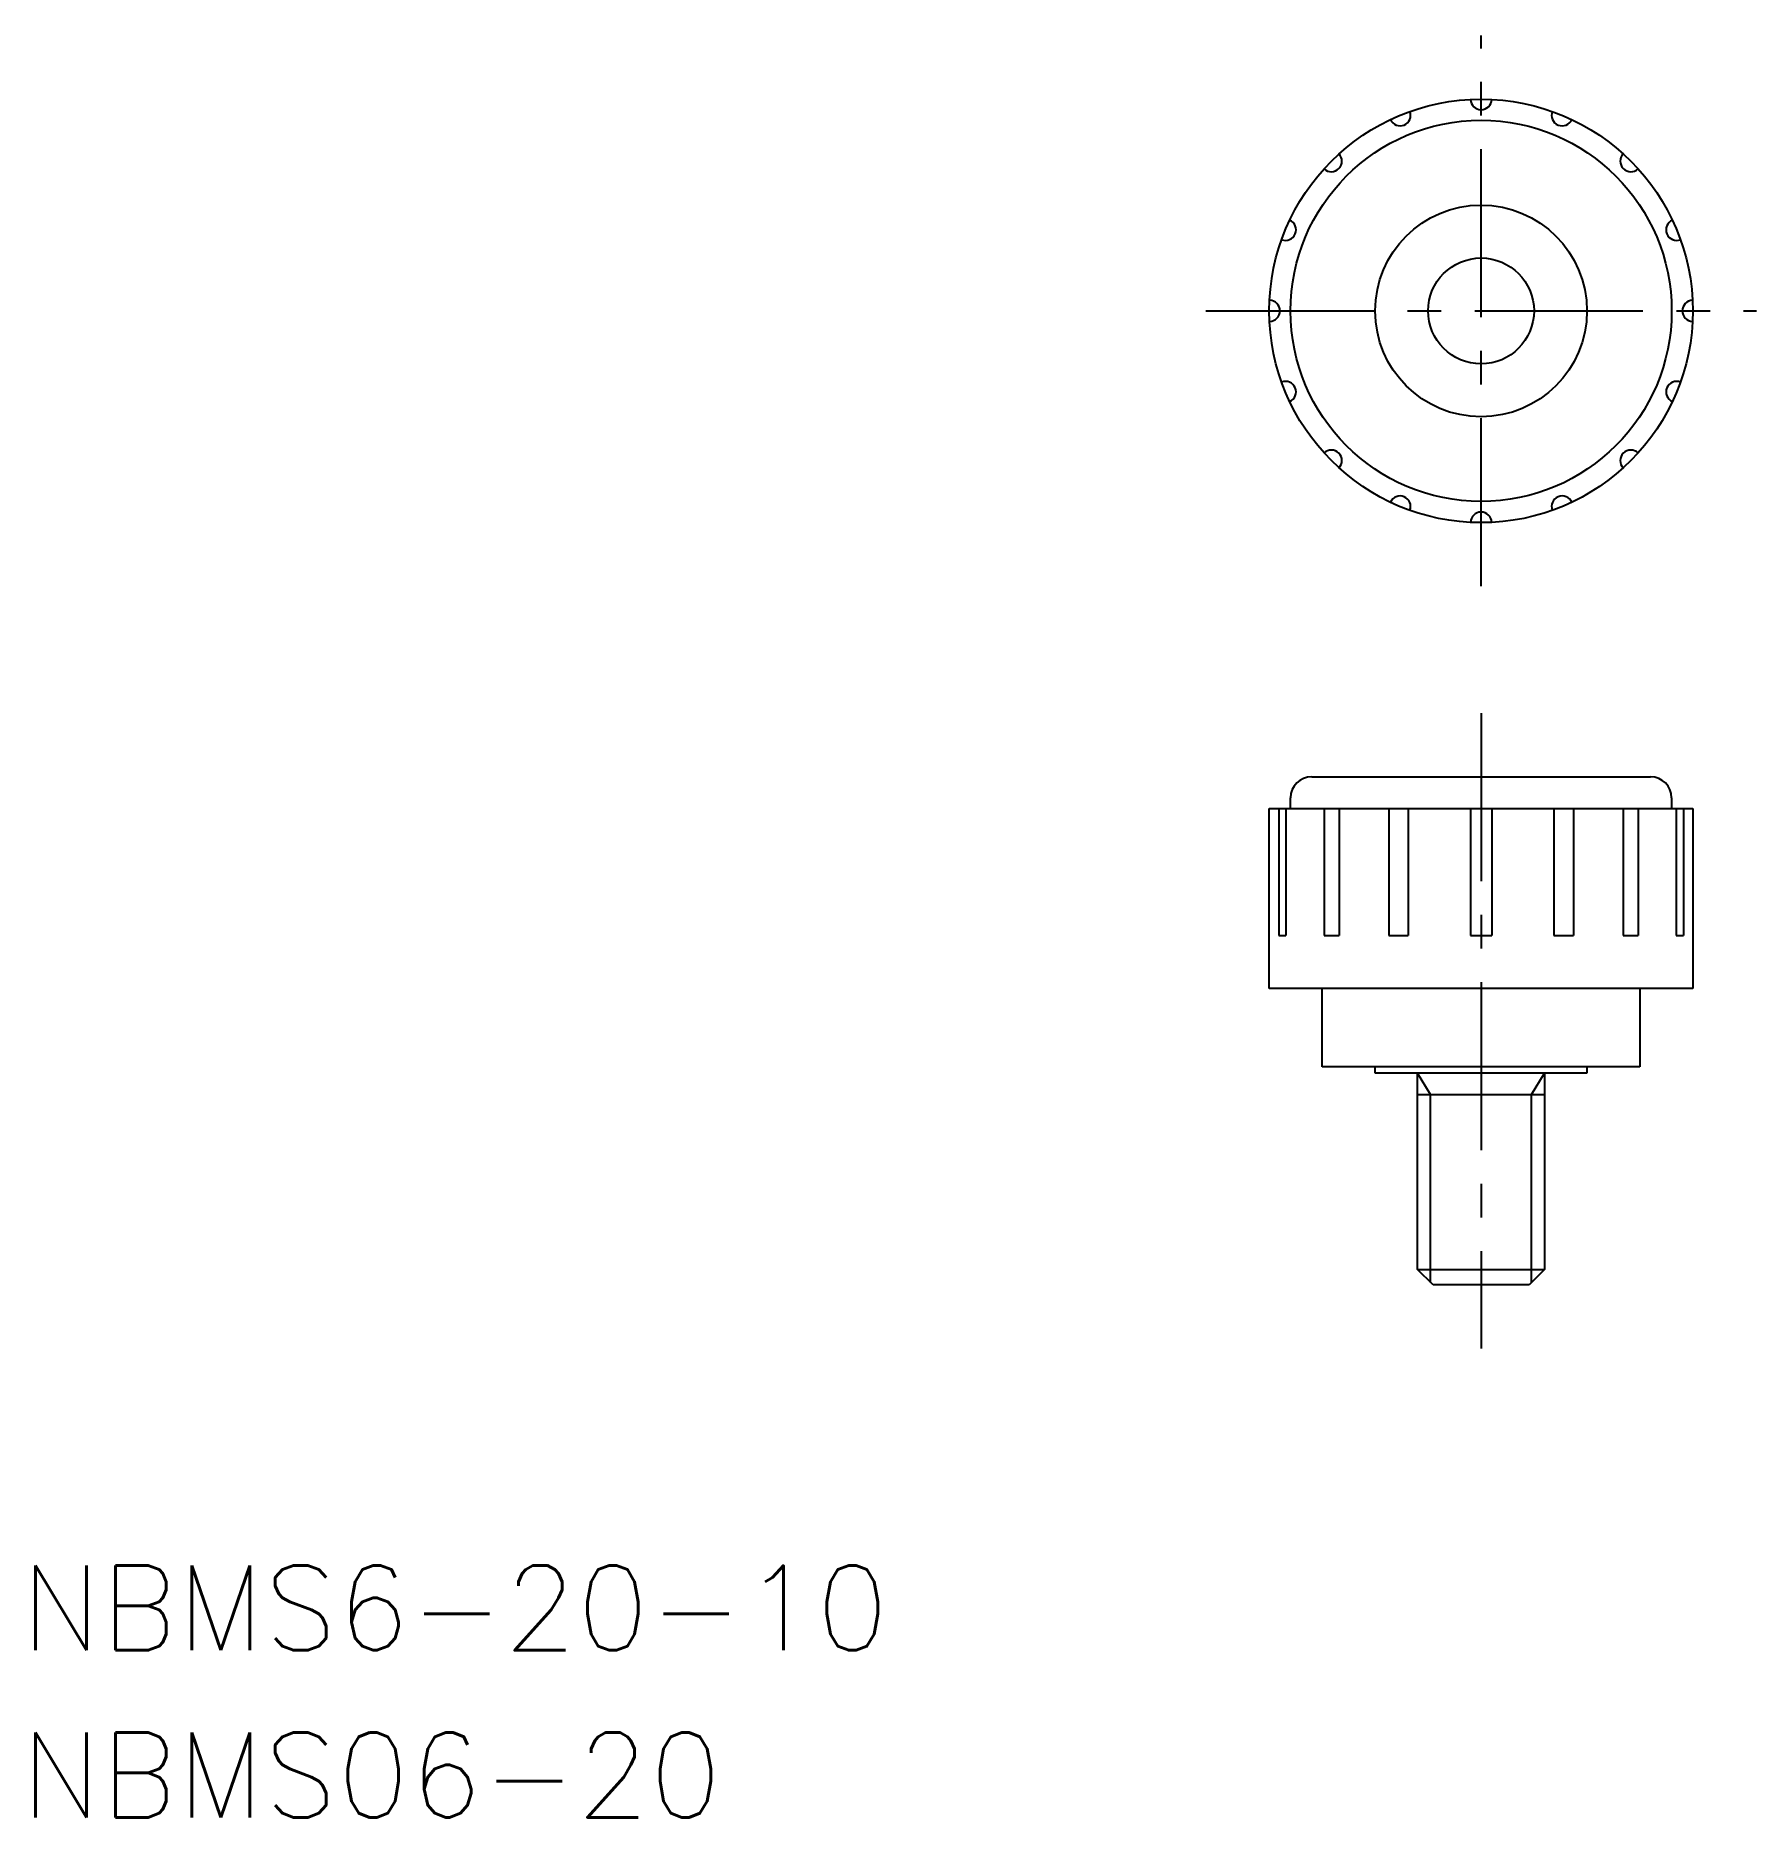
# Model space of a CAD drawing. Extents: x -18.3 to 63, y 14.9 to 99.
import ezdxf

# ---------------------------------------------------------------- set-up
doc = ezdxf.new("R2010")
doc.units = 0
doc.header["$LTSCALE"] = 0.25
doc.linetypes.add('CENTER', pattern=[50.8, 31.75, -6.35, 6.35, -6.35])
doc.layers.get('0').update_dxf_attribs({"linetype": 'CONTINUOUS'})
doc.layers.add('CENTER', color=1, linetype='CENTER')
doc.styles.get("Standard").update_dxf_attribs({"font": 'txt.shx', "bigfont": 'extfont.shx'})

msp = doc.modelspace()

# ---------------------------------------------------------------- linework, layer by layer
for p, q in [((42, 64), (58, 64)), ((40, 54), (40, 62.5)), ((40, 62.5), (41, 62.5)), ((40.444, 62.5), (40.444, 56.5)), ((40.786, 62.5), (40.786, 56.5)), ((41, 62.5), (41, 63)), ((41, 62.5), (59, 62.5)), ((42.584, 62.5), (42.584, 56.5)), ((43.291, 62.5), (43.291, 56.5)), ((45.637, 62.5), (45.637, 56.5)), ((46.558, 62.5), (46.558, 56.5)), ((49.5, 62.5), (49.5, 56.5)), ((50.5, 62.5), (50.5, 56.5)), ((53.442, 62.5), (53.442, 56.5)), ((54.363, 62.5), (54.363, 56.5)), ((56.709, 62.5), (56.709, 56.5)), ((57.416, 62.5), (57.416, 56.5)), ((59, 63), (59, 62.5)), ((59, 62.5), (60, 62.5)), ((59.214, 62.5), (59.214, 56.5)), ((59.556, 62.5), (59.556, 56.5)), ((60, 62.5), (60, 54)), ((40.444, 56.5), (40.786, 56.5)), ((42.584, 56.5), (43.291, 56.5)), ((45.637, 56.5), (46.558, 56.5)), ((49.5, 56.5), (50.5, 56.5)), ((53.442, 56.5), (54.363, 56.5)), ((56.709, 56.5), (57.416, 56.5)), ((59.214, 56.5), (59.556, 56.5)), ((42.5, 54), (40, 54)), ((57.5, 54), (42.5, 54)), ((42.5, 50.3), (42.5, 54)), ((60, 54), (57.5, 54)), ((57.5, 54), (57.5, 50.3)), ((45, 50.3), (42.5, 50.3)), ((55, 50.3), (45, 50.3)), ((45, 50), (45, 50.3)), ((47, 50), (45, 50)), ((47, 40.733), (47, 50)), ((53, 50), (47, 50)), ((53, 50), (53, 40.733)), ((55, 50), (53, 50)), ((57.5, 50.3), (55, 50.3)), ((55, 50.3), (55, 50)), ((47, 49), (53, 49)), ((47, 40.733), (53, 40.733)), ((47.733, 40), (47, 40.733)), ((53, 40.733), (52.267, 40)), ((52.267, 40), (47.733, 40))]:
    msp.add_line(p, q)
at = {"color": 3}
for p, q in [((47.613, 49), (47, 50)), ((52.386, 49), (53, 50)), ((47.613, 40.119), (47.613, 49)), ((52.386, 40.119), (52.386, 49))]:
    msp.add_line(p, q, dxfattribs=at)
for radius in [10, 9, 5, 2.5]:
    msp.add_circle((50, 86), radius)
for centre, radius, start, end in [((50, 96), 0.5, 181.43254, 358.56746), ((46.173, 95.239), 0.5, 203.93254, 21.06746), ((53.827, 95.239), 0.5, 158.93254, 336.06746), ((42.929, 93.071), 0.5, 226.43254, 43.56746), ((57.071, 93.071), 0.5, 136.43254, 313.56746), ((40.761, 89.827), 0.5, 248.93254, 66.06746), ((59.239, 89.827), 0.5, 113.93254, 291.06746), ((40, 86), 0.5, 271.43254, 88.56746), ((60, 86), 0.5, 91.43254, 268.56746), ((40.761, 82.173), 0.5, 293.93254, 111.06746), ((59.239, 82.173), 0.5, 68.93254, 246.06746), ((42.929, 78.929), 0.5, 316.43254, 133.56746), ((57.071, 78.929), 0.5, 46.43254, 223.56746), ((46.173, 76.761), 0.5, 338.93254, 156.06746), ((53.827, 76.761), 0.5, 23.93254, 201.06746), ((50, 76), 0.5, 1.43254, 178.56746), ((42, 63), 1, 90, 180), ((58, 63), 1, 0, 90)]:
    msp.add_arc(centre, radius, start, end)
at = {"layer": 'CENTER', "color": 1, "linetype": 'CENTER'}
for p, q in [((50, 73), (50, 99)), ((37, 86), (63, 86)), ((50, 67), (50, 37))]:
    msp.add_line(p, q, dxfattribs=at)

# ---------------------------------------------------------------- texts
at = {"color": 7, "linetype": 'CONTINUOUS'}
for s, p in [('NBMS6-20-10', (-18.946, 22.747)), ('NBMS06-20', (-18.946, 14.854))]:
    msp.add_text(s, height=4, dxfattribs=at).set_placement(p)

doc.saveas('drawing.dxf')
